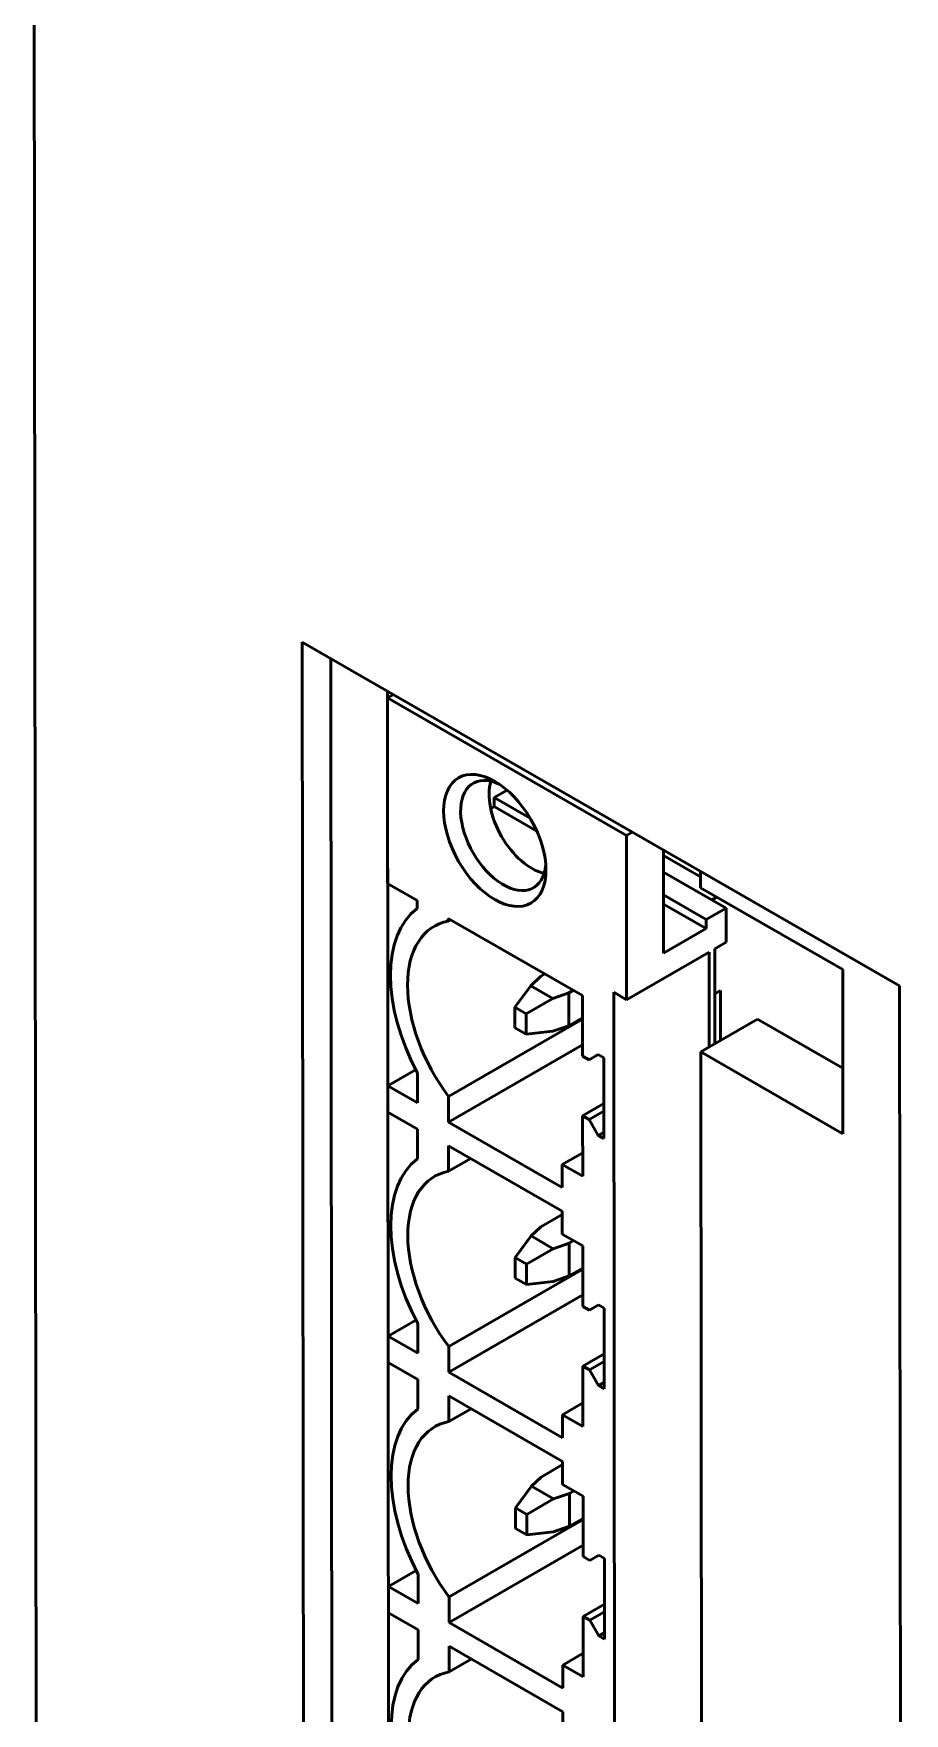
# Model space of a CAD drawing. Header units: millimetres. Extents: x 2121 to 4904, y 892 to 1933.
# Drawn here: x 2971 to 3003.5, y 1646.6 to 1709.3 of the extents above; entities that cross this region are included whole.
import ezdxf

# ---------------------------------------------------------------- set-up
doc = ezdxf.new("R2010")
doc.units = ezdxf.units.MM
doc.header["$LTSCALE"] = 1.8
doc.layers.add('외형선(ISO)', color=7, linetype='Continuous', lineweight=50)

msp = doc.modelspace()

# ---------------------------------------------------------------- linework, layer by layer
at = {"layer": '외형선(ISO)'}
for p, q in [((2971.255, 1518.158), (2971.015, 1732.627)), ((2981.03, 1686.565), (3003.304, 1673.739)), ((2981.21, 1525.775), (2981.03, 1686.565)), ((2982.092, 1685.954), (2982.271, 1526.387)), ((2984.387, 1525.169), (2984.208, 1684.735)), ((2984.209, 1684.481), (2984.429, 1684.608)), ((2984.209, 1684.481), (2984.216, 1677.557)), ((2993.118, 1679.35), (2984.209, 1684.481)), ((2988.192, 1680.762), (2988.67, 1681.038)), ((2988.058, 1680.348), (2988.192, 1680.425)), ((2988.192, 1680.425), (2988.192, 1680.762)), ((2989.534, 1679.99), (2988.192, 1680.762)), ((2989.781, 1679.51), (2988.192, 1680.425)), ((2993.338, 1679.477), (2993.118, 1679.35)), ((2993.125, 1673.223), (2993.118, 1679.35)), ((2994.503, 1674.956), (2994.499, 1678.809)), ((2995.881, 1677.802), (2994.499, 1678.598)), ((2994.5, 1677.986), (2996.836, 1676.641)), ((2995.881, 1678.013), (2995.882, 1677.399)), ((2984.216, 1677.557), (2985.32, 1676.922)), ((2995.882, 1677.399), (3001.185, 1674.345)), ((2985.32, 1676.922), (2985.32, 1676.625)), ((2996.094, 1676.212), (2994.5, 1677.129)), ((2996.094, 1675.875), (2994.501, 1676.792)), ((2996.836, 1676.641), (2996.094, 1676.212)), ((2996.487, 1677.05), (2996.306, 1676.946)), ((2996.837, 1675.366), (2996.836, 1676.641)), ((2986.476, 1676.157), (2986.476, 1676.256)), ((2986.476, 1676.256), (2991.482, 1673.373)), ((2986.476, 1676.157), (2986.562, 1676.206)), ((2996.094, 1676.212), (2996.094, 1675.875)), ((2996.094, 1675.875), (2994.503, 1674.956)), ((2996.837, 1675.366), (2996.413, 1675.121)), ((2996.201, 1674.999), (2993.125, 1673.223)), ((2996.201, 1674.999), (2996.205, 1671.454)), ((2996.413, 1675.121), (2996.417, 1671.577)), ((2989.915, 1674.088), (2990.077, 1674.182)), ((3001.185, 1674.345), (3001.192, 1668.217)), ((2988.961, 1672.94), (2989.557, 1673.744)), ((2989.557, 1673.744), (2989.915, 1674.088)), ((2989.557, 1673.744), (2990.379, 1673.27)), ((2991.138, 1673.571), (2990.976, 1673.477)), ((2992.648, 1673.498), (2992.762, 1571.778)), ((2993.125, 1673.223), (2992.648, 1673.498)), ((2996.415, 1673.44), (2996.628, 1673.563)), ((2996.628, 1673.563), (2996.63, 1671.7)), ((3003.304, 1673.739), (3003.484, 1512.948)), ((2989.385, 1672.696), (2988.961, 1672.94)), ((2988.962, 1672.174), (2988.961, 1672.94)), ((2990.379, 1673.27), (2989.385, 1672.696)), ((2990.976, 1673.477), (2990.379, 1673.27)), ((2990.976, 1673.477), (2990.977, 1672.252)), ((2991.482, 1673.373), (2991.485, 1671.118)), ((2986.483, 1669.614), (2991.483, 1672.501)), ((2989.385, 1672.696), (2989.386, 1671.93)), ((2990.381, 1672.045), (2990.977, 1672.252)), ((2990.977, 1672.252), (2991.483, 1672.544)), ((2995.888, 1671.271), (2998.01, 1672.496)), ((2998.01, 1672.496), (3001.189, 1670.665)), ((2988.962, 1672.174), (2989.386, 1671.93)), ((2989.386, 1671.93), (2990.381, 1672.045)), ((2986.484, 1668.657), (2991.484, 1671.544)), ((2991.485, 1671.118), (2991.728, 1670.977)), ((2991.728, 1670.977), (2992.067, 1671.174)), ((2991.728, 1670.977), (2992.068, 1671.174)), ((2992.067, 1671.174), (2992.28, 1671.052)), ((2992.28, 1671.052), (2992.283, 1668.037)), ((3001.192, 1668.217), (2995.888, 1671.271)), ((2995.888, 1671.271), (2996.002, 1569.307)), ((2984.225, 1670.007), (2985.26, 1670.605)), ((2985.327, 1670.478), (2985.328, 1669.372)), ((2984.225, 1670.007), (2984.226, 1669.027)), ((2985.328, 1669.372), (2984.225, 1670.007)), ((2986.484, 1668.657), (2986.483, 1669.614)), ((2991.487, 1668.887), (2992.281, 1669.346)), ((2984.226, 1669.027), (2985.329, 1668.392)), ((2990.727, 1666.214), (2986.484, 1668.657)), ((2991.731, 1668.747), (2991.487, 1668.887)), ((2991.487, 1668.887), (2991.49, 1666.632)), ((2991.731, 1668.747), (2992.282, 1669.065)), ((2992.071, 1668.159), (2991.731, 1668.747)), ((2985.329, 1668.392), (2985.33, 1667.286)), ((2992.071, 1668.159), (2992.283, 1668.282)), ((2992.283, 1668.037), (2992.071, 1668.159)), ((2986.486, 1666.818), (2986.485, 1667.775)), ((2986.485, 1667.775), (2990.728, 1665.332)), ((2986.486, 1666.818), (2987.315, 1667.297)), ((2990.726, 1667.072), (2991.489, 1667.513)), ((2991.49, 1666.632), (2990.726, 1667.072)), ((2990.726, 1667.072), (2990.727, 1666.214)), ((2989.568, 1664.405), (2989.926, 1664.749)), ((2989.926, 1664.749), (2990.728, 1665.213)), ((2990.728, 1665.332), (2990.729, 1664.474)), ((2988.971, 1663.602), (2989.568, 1664.405)), ((2989.568, 1664.405), (2990.39, 1663.932)), ((2990.986, 1664.139), (2990.39, 1663.932)), ((2990.729, 1664.474), (2991.492, 1664.034)), ((2991.149, 1664.232), (2990.986, 1664.139)), ((2990.986, 1664.139), (2990.988, 1662.913)), ((2989.396, 1663.357), (2988.971, 1663.602)), ((2988.972, 1662.836), (2988.971, 1663.602)), ((2990.39, 1663.932), (2989.396, 1663.357)), ((2991.492, 1664.034), (2991.495, 1661.779)), ((2986.494, 1660.276), (2991.493, 1663.162)), ((2988.972, 1662.836), (2989.397, 1662.591)), ((2989.396, 1663.357), (2989.397, 1662.591)), ((2990.391, 1662.706), (2990.988, 1662.913)), ((2990.988, 1662.913), (2991.493, 1663.205)), ((2986.495, 1659.319), (2991.494, 1662.206)), ((2989.397, 1662.591), (2990.391, 1662.706)), ((2991.495, 1661.779), (2991.739, 1661.639)), ((2991.739, 1661.639), (2992.078, 1661.836)), ((2991.739, 1661.639), (2992.079, 1661.835)), ((2992.078, 1661.836), (2992.29, 1661.713)), ((2992.29, 1661.713), (2992.293, 1658.699)), ((2984.235, 1660.669), (2985.271, 1661.267)), ((2985.337, 1661.139), (2985.338, 1660.034)), ((2984.235, 1660.669), (2984.236, 1659.688)), ((2985.338, 1660.034), (2984.235, 1660.669)), ((2986.495, 1659.319), (2986.494, 1660.276)), ((2991.497, 1659.549), (2992.292, 1660.008)), ((2991.741, 1659.408), (2992.292, 1659.726)), ((2984.236, 1659.688), (2985.34, 1659.053)), ((2990.737, 1656.876), (2986.495, 1659.319)), ((2991.741, 1659.408), (2991.497, 1659.549)), ((2991.497, 1659.549), (2991.5, 1657.294)), ((2992.081, 1658.821), (2991.741, 1659.408)), ((2985.34, 1659.053), (2985.341, 1657.948)), ((2992.081, 1658.821), (2992.293, 1658.943)), ((2992.293, 1658.699), (2992.081, 1658.821)), ((2986.497, 1657.48), (2986.496, 1658.437)), ((2986.496, 1658.437), (2990.738, 1655.993)), ((2986.497, 1657.48), (2987.326, 1657.958)), ((2990.736, 1657.734), (2991.499, 1658.174)), ((2991.5, 1657.294), (2990.736, 1657.734)), ((2990.736, 1657.734), (2990.737, 1656.876)), ((2990.738, 1655.993), (2990.739, 1655.135)), ((2989.578, 1655.067), (2989.936, 1655.411)), ((2989.936, 1655.411), (2990.738, 1655.874)), ((2988.982, 1654.263), (2989.578, 1655.067)), ((2989.578, 1655.067), (2990.4, 1654.593)), ((2990.997, 1654.8), (2990.4, 1654.593)), ((2990.739, 1655.135), (2991.503, 1654.696)), ((2991.159, 1654.894), (2990.997, 1654.8)), ((2990.997, 1654.8), (2990.998, 1653.575)), ((2991.503, 1654.696), (2991.505, 1652.441)), ((2989.406, 1654.019), (2988.982, 1654.263)), ((2988.983, 1653.497), (2988.982, 1654.263)), ((2990.4, 1654.593), (2989.406, 1654.019)), ((2986.504, 1650.937), (2991.504, 1653.824)), ((2988.983, 1653.497), (2989.407, 1653.253)), ((2989.406, 1654.019), (2989.407, 1653.253)), ((2990.402, 1653.368), (2990.998, 1653.575)), ((2990.998, 1653.575), (2991.504, 1653.866)), ((2986.505, 1649.98), (2991.505, 1652.867)), ((2989.407, 1653.253), (2990.402, 1653.368)), ((2991.505, 1652.441), (2991.749, 1652.3)), ((2991.749, 1652.3), (2992.088, 1652.497)), ((2991.749, 1652.3), (2992.089, 1652.496)), ((2992.088, 1652.497), (2992.3, 1652.375)), ((2992.3, 1652.375), (2992.304, 1649.36)), ((2984.246, 1651.33), (2985.281, 1651.928)), ((2985.348, 1651.801), (2985.349, 1650.695)), ((2984.246, 1651.33), (2984.247, 1650.35)), ((2985.349, 1650.695), (2984.246, 1651.33)), ((2986.505, 1649.98), (2986.504, 1650.937)), ((2984.247, 1650.35), (2985.35, 1649.715)), ((2991.508, 1650.21), (2992.302, 1650.669)), ((2991.752, 1650.07), (2992.303, 1650.388)), ((2985.35, 1649.715), (2985.351, 1648.609)), ((2990.748, 1647.537), (2986.505, 1649.98)), ((2991.752, 1650.07), (2991.508, 1650.21)), ((2991.508, 1650.21), (2991.51, 1647.955)), ((2992.092, 1649.482), (2991.752, 1650.07)), ((2986.507, 1648.141), (2986.506, 1649.098)), ((2986.506, 1649.098), (2990.749, 1646.655)), ((2992.092, 1649.482), (2992.304, 1649.604)), ((2992.304, 1649.36), (2992.092, 1649.482)), ((2986.507, 1648.141), (2987.336, 1648.62)), ((2990.747, 1648.395), (2991.509, 1648.835)), ((2991.51, 1647.955), (2990.747, 1648.395)), ((2990.747, 1648.395), (2990.748, 1647.537)), ((2990.749, 1646.655), (2990.75, 1645.797))]:
    msp.add_line(p, q, dxfattribs=at)
msp.add_ellipse((2988.211, 1679.164), major_axis=(1.35, -2.338), ratio=0.57735, dxfattribs=at)
for centre, major_axis, start_param, end_param in [((2988.529, 1679.347), (1.125, -1.949), 2.451776, 6.973002), ((2989.59, 1679.96), (1.125, -1.949), 3.632475, 5.792303), ((2988.352, 1671.808), (-2.85, 4.936), 0.065948, 1.507433), ((2988.352, 1671.808), (-2.4, 4.157), 6.083316, 8.056436), ((2988.362, 1662.469), (-2.85, 4.936), 0.065948, 1.507433), ((2988.362, 1662.469), (-2.4, 4.157), 6.083316, 8.056436), ((2988.372, 1653.13), (-2.85, 4.936), 0.065948, 1.507433), ((2988.372, 1653.13), (-2.4, 4.157), 6.083316, 8.056436), ((2988.383, 1643.792), (-2.85, 4.936), 0.065948, 1.507433), ((2988.383, 1643.792), (-2.4, 4.157), 6.083316, 8.056436)]:
    msp.add_ellipse(centre, major_axis=major_axis, ratio=0.57735, start_param=start_param, end_param=end_param, dxfattribs=at)

doc.saveas('drawing.dxf')
